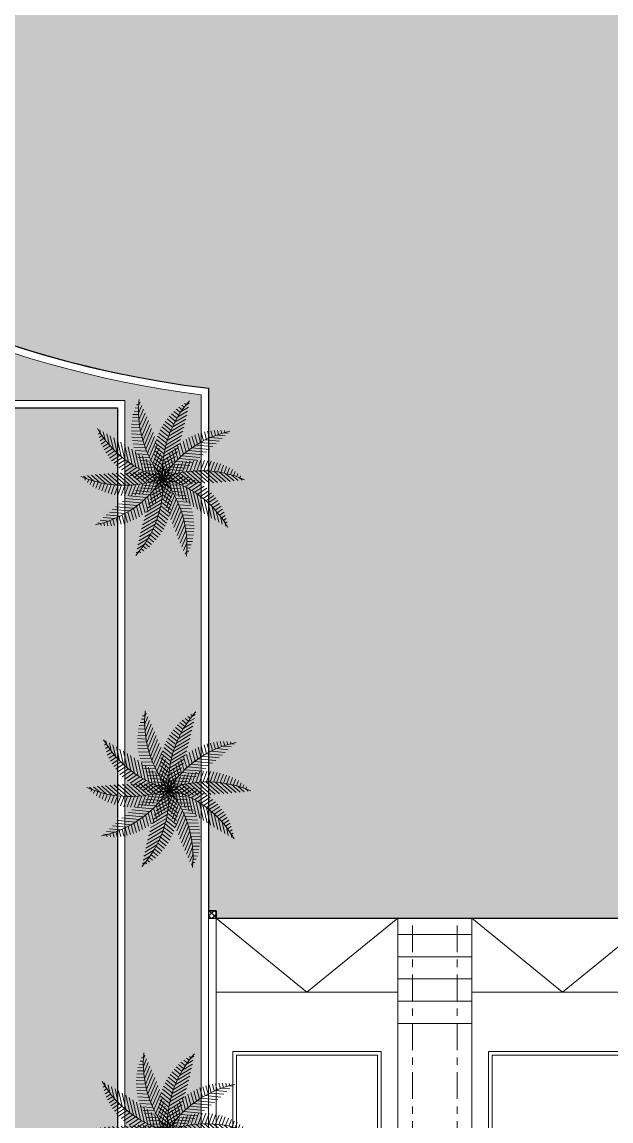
# Model space of a CAD drawing. Header units: inches. Extents: x 139 to 559, y -1 to 295.
# Drawn here: x 187.09 to 195.03, y 109.48 to 124.32 of the extents above; entities that cross this region are included whole.
import ezdxf

# ---------------------------------------------------------------- set-up
doc = ezdxf.new("R2010")
doc.units = ezdxf.units.IN
doc.header["$MEASUREMENT"] = 0
doc.linetypes.add('ACAD_ISO10W100', pattern=[18, 12, -3, 0, -3])
for name, color, linetype, lineweight in [('ars', 11, 'Continuous', 0), ('ARSIR', 31, 'Continuous', 5), ('ARSIR BETON', 8, 'Continuous', 5), ('DINDING2', 146, 'Continuous', 5), ('KOL', 1, 'Continuous', 30), ('lan', 7, 'Continuous', 15), ('POHON', 98, 'Continuous', 5), ('RUMPUT', 93, 'Continuous', 0)]:
    doc.layers.add(name, color=color, linetype=linetype, lineweight=lineweight)
doc.layers.add('LANTAI', color=57, linetype='Continuous')
doc.layers.add('POLYLINE TPAK', color=4, linetype='Continuous', lineweight=20, plot=False)

# ---------------------------------------------------------------- blocks, each defined once
blk = doc.blocks.new('K 10.10')
at = {"layer": 'ars'}
h = blk.add_hatch(dxfattribs=at)
h.set_pattern_fill('_USER', color=256, scale=0.05, angle=45, double=1, pattern_type=0)
h.set_pattern_definition([(45, (0, 0), (-0.03535533905932738, 0.03535533905932738), []), (135, (0, 0), (-0.03535533905932738, -0.03535533905932738), [])])
h.paths.add_polyline_path([(1560.538338707098, 1380.406891196838), (1560.638338707098, 1380.406891196838), (1560.638338707098, 1380.506891196838), (1560.538338707098, 1380.506891196838)])
at = {"layer": 'KOL'}
blk.add_lwpolyline([(1560.538338707098, 1380.406891196838), (1560.638338707098, 1380.406891196838), (1560.638338707098, 1380.506891196838), (1560.538338707098, 1380.506891196838)], close=True, dxfattribs=at)
blk = doc.blocks.new('BAK SAMPAH')
at = {"layer": 'lan'}
for p, q in [((1601.27907346562, 1476.454098716233), (1601.27907346562, 1470.054098716233)), ((1602.27907346562, 1476.454098716233), (1602.27907346562, 1470.054098716233)), ((1601.27907346562, 1471.475265768473), (1602.27907346562, 1471.475265768473)), ((1601.27907346562, 1471.175265768473), (1602.27907346562, 1471.175265768473)), ((1598.830223749296, 1471.054098716233), (1601.27907346562, 1471.054098716233)), ((1602.27907346562, 1471.054098716233), (1604.730223749296, 1471.054098716233)), ((1601.27907346562, 1470.875265768473), (1602.27907346562, 1470.875265768473)), ((1601.27907346562, 1470.575265768473), (1602.27907346562, 1470.575265768473)), ((1601.27907346562, 1470.275265768473), (1602.27907346562, 1470.275265768473)), ((1598.830223749296, 1470.054098716233), (1604.730223749296, 1470.054098716233))]:
    blk.add_line(p, q, dxfattribs=at)
at = {"layer": 'lan', "linetype": 'ACAD_ISO10W100', "ltscale": 0.03}
for p, q in [((1601.47907346562, 1470.154098716233), (1601.47907346562, 1476.454098716233)), ((1602.07907346562, 1476.454098716233), (1602.07907346562, 1470.154098716233))]:
    blk.add_line(p, q, dxfattribs=at)
at = {"layer": 'lan'}
for points in [[(1598.730223749296, 1469.954098716233), (1598.730223749296, 1476.554098716233), (1604.830223749296, 1476.554098716233), (1604.830223749296, 1469.954098716233)], [(1598.830223749296, 1469.954098716233), (1598.830223749296, 1476.454098716233), (1604.730223749296, 1476.454098716233), (1604.730223749296, 1469.954098716233)], [(1598.830223749296, 1470.054098716233), (1600.054648607458, 1471.054098716233), (1601.27907346562, 1470.054098716233)], [(1602.27907346562, 1470.054098716233), (1603.504648607458, 1471.054098716233), (1604.730223749296, 1470.054098716233)]]:
    blk.add_lwpolyline(points, dxfattribs=at)
for p in [(38.19188504219801, 96.04720751939522), (41.19188504219801, 96.04720751939522), (44.19188504219801, 96.04720751939522), (38.19188504219801, 92.74720751939526), (44.19188504219801, 92.74720751939526), (38.19188504219801, 89.54720751939522), (44.19188504219801, 89.54720751939522)]:
    blk.add_blockref('K 10.10', p, dxfattribs=at)
blk = doc.blocks.new('SAMPAH')
at = {"layer": 'ars'}
for points in [[(-1.899999999962205, 5.72327457478525), (-1.899999999966298, 3.723274574788093), (-5.900000000015638, 3.723274574099491), (-5.89999999999722, 5.723274574095797), (-1.899999999962205, 5.72327457478525)], [(-1.900000000022686, 0.2744248579386408), (-1.900000000004269, 2.274424857935003), (-5.900000000053609, 2.274424857246402), (-5.900000000057702, 0.274424857249187), (-1.900000000022686, 0.2744248579386408)], [(-1.899999999959476, -0.2767254252071893), (-1.899999999963569, -2.276725425204404), (-5.900000000012909, -2.276725425892948), (-5.899999999994492, -0.2767254258966432), (-1.899999999959476, -0.2767254252071893)], [(-1.900000000019958, -5.725575142053799), (-1.90000000000154, -3.725575142057437), (-5.900000000050881, -3.725575142746038), (-5.900000000054973, -5.725575142743196), (-1.900000000019958, -5.725575142053799)]]:
    blk.add_lwpolyline(points, dxfattribs=at)
for points in [[(-1.949999999973528, 5.673274574544109), (-1.949999999956248, 3.77327457510529), (-5.850000000004542, 3.773274574340633), (-5.850000000021595, 5.673274573779395)], [(-1.949999999998312, 0.3244248582550426), (-1.950000000029917, 2.224424857694657), (-5.849999999955429, 2.224424858788666), (-5.850000000046379, 0.324424857490385)], [(-1.9499999999708, -0.3267254254483305), (-1.949999999953519, -2.22672542488715), (-5.850000000001813, -2.226725425651807), (-5.850000000018866, -0.3267254262129882)], [(-1.949999999995583, -5.675575141737397), (-1.950000000027188, -3.775575142297726), (-5.849999999952701, -3.775575141203717), (-5.85000000004365, -5.675575142502055)]]:
    blk.add_lwpolyline(points, close=True, dxfattribs=at)
at = {"layer": 'lan', "rotation": 89.9999999999973}
for p in [(1469.954098716155, -1598.780223749373), (1469.954098716158, -1604.780223749365)]:
    blk.add_blockref('BAK SAMPAH', p, dxfattribs=at)
blk = doc.blocks.new('A$C08441736')
at = {"color": 82}
for p, q in [((0.00566543442131916, 0.7472691270879961), (-0.01974977966399287, 0.7762908332818126)), ((0.002807607753356147, 0.754835075970675), (0.02185684412925323, 0.7619937811421488)), ((0.05716982247656041, 0.5554434409701418), (-0.03322720528564879, 0.6586680674360558)), ((0.0458468585029489, 0.6127107251555899), (-0.02907458873705928, 0.6982637416328613)), ((0.02946861037508409, 0.6757506528826956), (-0.02457915258065034, 0.7374679491316772)), ((0.01379679417151334, 0.7247020872500829), (0.04359233046906254, 0.735899253140165)), ((0.02386531215934951, 0.694223111229878), (0.0635082221866233, 0.7091209212745626)), ((0.03300972796386568, 0.663396857505286), (0.08471192071885575, 0.6828265473546931)), ((0.04122395243398194, 0.6322210377726624), (0.09819646773402912, 0.6536313154269715)), ((-0.2666918404893454, 0.4694586146897332), (-0.2208832146974167, 0.538921085503855)), ((0.06932718250917508, 0.4528857985220568), (-0.04046589991924911, 0.578258835697877)), ((0.06473037586848869, 0.5024724642686946), (-0.03702761772409349, 0.6186702103510975)), ((0.04849915342044239, 0.6006923329093283), (0.1130781847703284, 0.624961140150246)), ((0.05482362643432789, 0.5688063443670286), (0.1263643101218606, 0.5956913413390156)), ((0.06018261905938743, 0.5365575281860621), (0.1380715917463536, 0.565828212877685)), ((-0.2101127245220167, 0.4071418029772511), (-0.372629616358495, 0.4440359660337253)), ((-0.2439793741864275, 0.4456416042565444), (-0.1947852091228128, 0.5202377790136552)), ((-0.2218580361830151, 0.4209282291858905), (-0.1696193169514689, 0.5001410509472464)), ((-0.200342836100985, 0.395295729453753), (-0.1453990903044861, 0.4786103513798315)), ((-0.1794513575636968, 0.3687174419174998), (-0.1221465939953446, 0.4556122220612632)), ((-0.1592040857932985, 0.3411623035595841), (-0.09989339580207994, 0.4310987948045896)), ((0.06996276013348961, 0.3191473536054466), (-0.04849961653441926, 0.4544198828524945)), ((0.07161347919416881, 0.3615999517524948), (-0.04621339081740766, 0.4961467941175514)), ((0.07149513377830788, 0.4060726497225474), (-0.0435315398944694, 0.5374219398200448)), ((0.06455810279627648, 0.5039391092543698), (0.1482035497565011, 0.5353730776249903)), ((0.0679284837784611, 0.4709429725944596), (0.1567506238249644, 0.5043223428088395)), ((0.07026824096025602, 0.4375595273945145), (0.163689771112706, 0.4726673489277514)), ((0.07154747668954241, 0.4037775381134943), (0.1689834745446868, 0.4403939970606863)), ((-0.1808427366245919, 0.3705434598219259), (-0.3511064460506782, 0.4091962853047686)), ((-0.1546065971754947, 0.3346338530685725), (-0.3290151870935644, 0.3742276385647984)), ((-0.1309890458361884, 0.2993187113926867), (-0.3063383194862928, 0.3391260484687246)), ((-0.1396248141135347, 0.3125942350821512), (-0.07868207214907451, 0.4050055083272164)), ((-0.1207411503147712, 0.2829713730740712), (-0.05856840823259885, 0.3772477720635225)), ((-0.1025851512842938, 0.2522451076816979), (-0.03962458334714516, 0.3477161360561434)), ((0.05632212910661626, 0.201710952482209), (-0.05285451600304211, 0.3263800781075639)), ((0.06216561230936855, 0.239375821174622), (-0.05183402993761547, 0.3695523411277806)), ((0.06675740367071836, 0.2784700003873045), (-0.05037763088962442, 0.4122268338572002)), ((0.06864475738896336, 0.2998985172383688), (0.174357839285591, 0.3396255052988132)), ((0.07077943387875986, 0.3349634551150816), (0.1744011313708283, 0.3739045006811985)), ((0.07173135968986184, 0.3695839151537894), (0.1725780590376136, 0.4074821161053161)), ((0.1909946142659727, 0.1571190772575214), (0.1752828049587184, 0.329441402647613)), ((0.2176884335036204, 0.1860479453779104), (0.2015444940145606, 0.363109742610178)), ((-0.109672685363675, 0.2645259800958651), (-0.2830572130666493, 0.3038872856454526)), ((-0.09040854061795085, 0.2301991374878546), (-0.2591520271716353, 0.2685068459191602)), ((-0.07299716348839803, 0.1962929053761992), (-0.2346015982297304, 0.2329799247907538)), ((-0.1984471868928999, 0.1281982177935803), (-0.2036513190779949, 0.2429689379783546)), ((-0.1655687621803764, 0.1111567338722715), (-0.1707493664402972, 0.2254085746709831)), ((-0.0851941248928895, 0.2203588666581467), (-0.02194381955201449, 0.3162692418936382)), ((-0.06861165347830298, 0.1872465633918048), (-0.005647303296973114, 0.2827233270185147)), ((0.04933677223766404, 0.1653499926192856), (-0.05773778463544272, 0.2876187376305334)), ((0.04130033747129276, 0.1301892616360024), (-0.05352556702227704, 0.2384712352025399)), ((-0.05288891597233891, 0.1528305920825241), (0.009105190539571244, 0.2468361148369374)), ((0.05455277482815408, 0.1918145699722003), (0.1616118377610208, 0.2320473778573693)), ((0.06060019717440474, 0.228349918181625), (0.1681454731998504, 0.2687654450016511)), ((0.0652728234988227, 0.2643686178915085), (0.1723254554351827, 0.3045990090074687)), ((0.1099360028843096, 0.08104959586829173), (0.09686678179357529, 0.2243888208647011)), ((0.1371045743162791, 0.1047715269317349), (0.1223472032746941, 0.2666258649524905)), ((0.1641282827016711, 0.1300822716430443), (0.1490811948779044, 0.2951141348380558)), ((-0.2084497039024756, 0.1330942074615751), (-0.3674827582795341, 0.0649008617813762)), ((-0.1744340207131542, 0.1158976401668802), (-0.3267388437476984, 0.05058935890019332)), ((-0.05727599994051528, 0.1627703811657349), (-0.2157689012499605, 0.1987510283349651)), ((-0.04311065310889493, 0.1296010544289344), (-0.1834729685027166, 0.1614657430321106)), ((-0.03038866646942191, 0.09675939557742495), (-0.1568446064467251, 0.1254670949203301)), ((-0.1326195999610296, 0.09255522143683195), (-0.137720374150896, 0.2050465084469934)), ((-0.09959472175923947, 0.07228388634386779), (-0.1045466232503537, 0.1814919694988762)), ((-0.0664881917291849, 0.05021182083096416), (-0.07120346261518751, 0.1542013076864842)), ((0.03228879813110013, 0.09614200537512763), (-0.05314224404918914, 0.1936959585963825)), ((0.02236636693141241, 0.0631348991532067), (-0.05225500005033263, 0.1483452531189371)), ((-0.03808642008185608, 0.1170192011278894), (0.02209830816702548, 0.2082810509906796)), ((-0.03329285898968129, 0.02618132102906184), (-0.03765503533060026, 0.1223837429535486)), ((-0.02427630925884795, 0.07970299492074169), (0.03303244322840831, 0.1666038237105476)), ((-0.01154549432744162, 0.04075018516845842), (0.04147179572232251, 0.1211436023264926)), ((0.02765802895538512, 0.01835371044935618), (0.01905353725850189, 0.1127251471825726)), ((0.0272082982269601, 0.07875033395588431), (0.1246510784902195, 0.1153693417328074)), ((0.03796959955702172, 0.1170571584173397), (0.1403024369584731, 0.1555138502165159)), ((0.05520453357728686, 0.03793058572341489), (0.04491996894924247, 0.1507285491961639)), ((0.04704353628967006, 0.1547298710734003), (0.152452881917973, 0.1943427150100676)), ((0.08263303930145408, 0.05880163686603056), (0.07085864933672183, 0.1879395495720353)), ((0.1014142680523294, -0.0009989583318413511), (0.1677939470728966, 0.1103966204414351)), ((0.1365798517828074, 0.0009517392532594475), (0.2102593123450726, 0.1245975036519857)), ((-0.1420112868810523, 0.09801801646857615), (-0.2913836313021894, 0.03396718151438043)), ((-0.1992842312047717, -0.007391189908092856), (-0.2706309751609296, 0.08199540815473581)), ((-0.1110548394786971, 0.07950964940775544), (-0.2433399320319482, 0.02278582504208476)), ((-0.161694104339016, -0.003073097961526829), (-0.2319414368590564, 0.08493610510473634)), ((-0.08145869335140878, 0.06041798539996412), (-0.2006376601337222, 0.009314065454344638)), ((-0.1230612248246859, -6.141618461915309e-05), (-0.1912582979951011, 0.08537912434360319)), ((-0.1014142680522915, 0.0009989583314653347), (-0.1677939470728587, -0.1103966204418111)), ((-0.05313326976122303, 0.04078143579230484), (-0.1572324026970039, -0.003856254058410107)), ((-0.08330384480947411, 0.001541437820726751), (-0.148242065856462, 0.08289913323579677)), ((-0.01901499167739419, 0.06422382698269011), (-0.1294703351128017, 0.08929911241990252)), ((-0.03518797518921551, -0.0235729173552091), (-0.1280299020656827, 0.002006589685229696)), ((-0.06695644472968436, 0.001761922239216664), (-0.1249370365837583, -0.09553866255572348)), ((-0.02600221689933929, 0.02063274022693533), (-0.1130958525943055, -0.01671299540492519)), ((-0.04232348310050116, 0.001612082126875986), (-0.1023989227347981, 0.07687745344270765)), ((-0.008908614943104763, 0.03197595710442906), (-0.1013201189626472, 0.05295497694084384)), ((1.894704264335178e-14, -1.880081052944987e-13), (-0.0818507959562948, 0.02255126624202327)), ((-0.03316385578287466, 0.001408517863723459), (-0.0816728145215647, -0.07999717155991322)), ((1.894704264335178e-14, -1.880081052944987e-13), (-0.07236154113076028, 0.01642732929051107)), ((1.894704264335178e-14, -1.880081052944987e-13), (-0.0529633832140553, 0.06635504838595584)), ((0.01158777512872604, 0.03110544519077084), (-0.05084354363143864, 0.1023959479686183)), ((1.894789002596298e-14, -1.860837407444866e-13), (-0.04888597462231965, 0.05582303527801274)), ((1.894704264335178e-14, -1.880081052944987e-13), (-0.006737627381290692, 0.0738962391444137)), ((1.894704264335178e-14, -1.880081052944987e-13), (-0.003845758243248748, 0.08481345737150472)), ((1.894704264335178e-14, -1.880081052944987e-13), (0.04674081566398187, 0.07087600834448317)), ((1.894704264335178e-14, -1.880081052944987e-13), (0.03798426451583729, 0.06374359129837201)), ((1.894789002596298e-14, -1.860837407444866e-13), (0.0794739866494738, 0.02986633311671155)), ((1.894704264335178e-14, -1.880081052944987e-13), (0.06819745840560268, 0.02924305814128713)), ((0.01461185675095773, 0.03975386362128421), (0.1047578103838111, 0.07363072313024543)), ((0.02600221689937713, -0.02063274022731134), (0.1130958525943282, 0.01671299540454924)), ((0.03316385578291256, -0.001408517864099476), (0.08167281452160252, 0.07999717155953721)), ((0.03518797518925335, 0.02357291735483309), (0.1280299020657205, -0.00200658968560566)), ((0.05313326976126087, -0.04078143579268079), (0.1572324026970265, 0.003856254058034097)), ((0.06695644472972218, -0.001761922239592681), (0.1249370365837962, 0.09553866255534753)), ((0.06830026056613134, 0.04771772204520906), (0.1686572385031047, 0.02006769247275918)), ((0.0995225227043431, 0.07238325981776446), (0.2049158035362443, 0.04334564438093465)), ((0.1230612248247237, 6.141618424319036e-05), (0.1912582979951389, -0.08537912434397919)), ((0.1616941043390538, 0.003073097961150812), (0.2319414368590942, -0.08493610510511235)), ((-0.2092430108197768, -0.0087665843703575), (-0.2940729563988652, -0.1511246226212385)), ((-0.1568798973308638, -0.1231159303609666), (-0.2671407497786227, -0.09273721735528798)), ((-0.1725030890191331, -0.004173899009777032), (-0.2556997179623468, -0.143790974142743)), ((-0.1290069566399915, -0.0975275983894172), (-0.2375687540865585, -0.06761700351559412)), ((-0.1365798517827696, -0.0009517392536354101), (-0.2102593123450347, -0.1245975036523617)), ((-0.09952252270430527, -0.07238325981814046), (-0.2049158035362065, -0.04334564438131067)), ((-0.06830026056609352, -0.04771772204558507), (-0.1686572385030668, -0.0200676924731352)), ((-0.1371045743162412, -0.1047715269321109), (-0.1223472032746563, -0.2666258649528666)), ((-0.0272082982269222, -0.07875033395626028), (-0.1246510784901816, -0.1153693417331834)), ((-0.1099360028842717, -0.08104959586866774), (-0.09686678179353746, -0.2243888208650771)), ((-0.01461185675091989, -0.03975386362166015), (-0.1047578103837733, -0.07363072313062144)), ((-0.08263303930141624, -0.05880163686640657), (-0.07085864933668401, -0.1879395495724113)), ((1.894621879914643e-14, -1.898790152736771e-13), (-0.07947398664943592, -0.02986633311708757)), ((1.894704264335178e-14, -1.880081052944987e-13), (-0.06819745840558004, -0.02924305814166313)), ((-0.05520453357724902, -0.03793058572379085), (-0.04491996894920457, -0.1507285491965398)), ((1.894704264335178e-14, -1.880081052944987e-13), (-0.04674081566394403, -0.07087600834485912)), ((0.01154549432747946, -0.04075018516883443), (-0.04147179572228465, -0.1211436023268686)), ((1.894704264335178e-14, -1.880081052944987e-13), (-0.03798426451579944, -0.06374359129874796)), ((0.02427630925888579, -0.07970299492111771), (-0.03303244322837047, -0.1666038237109236)), ((-0.03228879813106229, -0.09614200537550363), (0.05314224404922698, -0.1936959585967586)), ((-0.02765802895534727, -0.01835371044973219), (-0.01905353725846404, -0.1127251471829486)), ((-0.02236636693137457, -0.06313489915358272), (0.05225500005037047, -0.1483452531193132)), ((-0.01158777512868821, -0.03110544519114685), (0.05084354363147653, -0.1023959479689942)), ((1.894704264335178e-14, -1.880081052944987e-13), (0.07236154113079812, -0.01642732929088709)), ((1.894704264335178e-14, -1.880081052944987e-13), (0.003845758243286589, -0.08481345737188073)), ((1.894704264335178e-14, -1.880081052944987e-13), (0.05296338321409319, -0.06635504838633179)), ((1.894704264335178e-14, -1.880081052944987e-13), (0.08185079595633261, -0.02255126624239929)), ((1.894704264335178e-14, -1.880081052944987e-13), (0.006737627381328533, -0.07389623914478972)), ((1.894621879914643e-14, -1.898790152736771e-13), (0.04888597462235755, -0.05582303527838876)), ((0.008908614943142603, -0.03197595710480507), (0.101320118962685, -0.05295497694121985)), ((0.01901499167743204, -0.06422382698306607), (0.1294703351128396, -0.08929911242027852)), ((0.03038866646945975, -0.09675939557780096), (0.156844606446763, -0.1254670949207062)), ((0.03329285898971913, -0.02618132102943786), (0.0376550353306381, -0.1223837429539246)), ((0.042323483100539, -0.001612082127252002), (0.102398922734836, -0.07687745344308365)), ((0.06648819172920754, -0.05021182083134016), (0.07120346261522535, -0.1542013076868602)), ((0.08145869335144662, -0.06041798540034014), (0.2006376601337449, -0.009314065454720648)), ((0.08330384480951193, -0.001541437821102714), (0.1482420658564999, -0.08289913323617279)), ((0.0995947217592773, -0.07228388634424375), (0.1045466232503763, -0.1814919694992523)), ((0.1326195999610523, -0.0925552214372079), (0.1377203741509186, -0.2050465084473693)), ((-0.208198798247044, -0.1755123016258908), (-0.3184530273680514, -0.1451354134577721)), ((-0.1832473036460108, -0.1491190622882713), (-0.2940089102437767, -0.1186023831208163)), ((-0.2176884335035826, -0.1860479453782864), (-0.2015444940145227, -0.363109742610554)), ((-0.1909946142659348, -0.1571190772578974), (-0.1752828049586806, -0.3294414026479889)), ((-0.1641282827016333, -0.1300822716434203), (-0.1490811948778664, -0.2951141348384319)), ((-0.05455277482811623, -0.1918145699725763), (-0.161611837760983, -0.2320473778577454)), ((-0.04704353628963222, -0.1547298710737763), (-0.1524528819179351, -0.1943427150104436)), ((-0.03796959955698388, -0.1170571584177157), (-0.1403024369584352, -0.1555138502168919)), ((-0.05632212910657841, -0.201710952482585), (0.05285451600308001, -0.32638007810794)), ((-0.0493367722376262, -0.1653499926196616), (0.05773778463548056, -0.2876187376309095)), ((-0.04130033747125492, -0.1301892616363784), (0.05352556702231488, -0.2384712352029159)), ((0.03808642008189392, -0.1170192011282654), (-0.02209830816698764, -0.2082810509910556)), ((0.05288891597237674, -0.1528305920829001), (-0.009105190539533351, -0.2468361148373134)), ((0.06861165347834079, -0.1872465633921809), (0.005647303297010955, -0.2827233270188906)), ((0.04311065310893277, -0.1296010544293104), (0.1834729685027544, -0.1614657430324866)), ((0.05727599994055312, -0.1627703811661109), (0.2157689012499985, -0.1987510283353411)), ((0.1655687621804142, -0.1111567338726474), (0.170749366440335, -0.2254085746713592)), ((0.1984471868929226, -0.1281982177939563), (0.2036513190780176, -0.2429689379787305)), ((-0.2441911696789043, -0.2170725541608021), (-0.2278642914922323, -0.396140767150665)), ((-0.06864475738892553, -0.2998985172387449), (-0.1743578392855532, -0.3396255052991892)), ((-0.06527282349878487, -0.2643686178918845), (-0.1723254554351449, -0.3045990090078449)), ((-0.0606001971743669, -0.228349918182001), (-0.1681454731998125, -0.2687654450020271)), ((-0.06996276013345179, -0.3191473536058225), (0.04849961653445711, -0.4544198828528705)), ((-0.06675740367068055, -0.2784700003876805), (0.05037763088966226, -0.4122268338575761)), ((-0.06216561230933071, -0.2393758211749979), (0.05183402993765331, -0.3695523411281566)), ((0.08519412489292738, -0.2203588666585228), (0.02194381955205233, -0.3162692418940143)), ((0.1025851512843316, -0.252245107682074), (0.03962458334718306, -0.3477161360565194)), ((0.1207411503148091, -0.2829713730744472), (0.05856840823263669, -0.3772477720638985)), ((0.1396248141135725, -0.3125942350825272), (0.0786820721491124, -0.4050055083275924)), ((-0.07077943387872196, -0.3349634551154577), (-0.1744011313707905, -0.3739045006815744)), ((-0.07173135968982401, -0.3695839151541656), (-0.1725780590375757, -0.4074821161056921)), ((-0.0715474766895046, -0.4037775381138702), (-0.168983474544649, -0.4403939970610622)), ((-0.071613479194131, -0.361599951752871), (0.0462133908174455, -0.4961467941179275)), ((-0.07149513377826998, -0.4060726497229234), (0.0435315398945073, -0.5374219398204205)), ((-0.07026824096021819, -0.4375595273948904), (-0.1636897711126681, -0.4726673489281273)), ((-0.06792848377842325, -0.4709429725948356), (-0.1567506238249265, -0.5043223428092157)), ((-0.06455810279623866, -0.5039391092547456), (-0.1482035497564632, -0.5353730776253665)), ((-0.06018261905934958, -0.5365575281864384), (-0.1380715917463158, -0.5658282128780614)), ((-0.06932718250913726, -0.4528857985224329), (0.04046589991928696, -0.5782588356982526)), ((-0.06473037586845086, -0.5024724642690706), (0.03702761772413133, -0.6186702103514737)), ((-0.05482362643429005, -0.568806344367405), (-0.1263643101218227, -0.5956913413393919)), ((-0.04849915342040454, -0.600692332909704), (-0.1130781847702906, -0.6249611401506217)), ((-0.0412239524339441, -0.6322210377730381), (-0.0981964677339913, -0.6536313154273468)), ((-0.05716982247652257, -0.555443440970518), (0.03322720528568663, -0.6586680674364314)), ((-0.04584685850291106, -0.6127107251559655), (0.02907458873709712, -0.698263741633237)), ((-0.03300972796382784, -0.6633968575056617), (-0.08471192071881792, -0.6828265473550683)), ((-0.02386531215931166, -0.6942231112302543), (-0.06350822218658542, -0.7091209212749394)), ((-0.01379679417147544, -0.7247020872504593), (-0.0435923304690247, -0.7358992531405402)), ((-0.02946861037504625, -0.6757506528830713), (0.02457915258068824, -0.737467949132053)), ((-0.005665434421281318, -0.7472691270883718), (0.01974977966403072, -0.7762908332821878)), ((-0.002807607753318306, -0.7548350759710502), (-0.02185684412921539, -0.7619937811425244))]:
    blk.add_line(p, q, dxfattribs=at)
at = {"color": 60}
for p, q in [((-0.4346503396685519, 0.6078834819865543), (-0.4722702106763222, 0.6164238474799085)), ((-0.3733556613975053, 0.5640149767260447), (-0.4533577366831734, 0.5821768402535614)), ((-0.4414095231827273, 0.6123246748421789), (-0.430206148550073, 0.6293130491928041)), ((-0.3230514405004126, 0.5226414965785995), (-0.4339509659352039, 0.5478176190606636)), ((-0.4148073582386272, 0.5944058565871884), (-0.3972837919950631, 0.6209779309009567)), ((-0.3887466634686426, 0.5756659734013995), (-0.3654315885858285, 0.6110200727785069)), ((-0.363229458356432, 0.5561019630160045), (-0.3328219909212946, 0.6022106987121744)), ((-0.3382593240975297, 0.5357083950413065), (-0.3047522364602044, 0.5865172777972973)), ((-0.3138414551194256, 0.5144773928435397), (-0.2758607682640374, 0.5720698725694441)), ((-0.2899827351508087, 0.4923985181964611), (-0.2479077109864554, 0.5561994964509658)), ((-0.2802301051360021, 0.4829667616867919), (-0.4140367499466888, 0.5133431989660305)), ((-0.2429779300504193, 0.4445563231096279), (-0.3936011976771809, 0.478750426461771)), ((-0.7089444572266999, 0.2363070079658156), (-0.7443994730843609, 0.2211039034165961)), ((-0.7170232192209041, 0.2359270600741236), (-0.717945014652461, 0.2562561220155823)), ((-0.6335707604084437, 0.2368447496239568), (-0.7089690744354248, 0.2045139658615422)), ((-0.6849691985851705, 0.2370667918199288), (-0.6864110090965113, 0.2688641453210852)), ((-0.5685550693472079, 0.2329409802396235), (-0.6730728235969493, 0.1881237856432602)), ((-0.6528706266647502, 0.2372239999003084), (-0.6547889530813504, 0.2795303242894115)), ((-0.5105916572575674, 0.2260131948754874), (-0.636698328719612, 0.1719386763844936)), ((-0.620727337299771, 0.2363950198650831), (-0.6232292142329074, 0.2915708315503603)), ((-0.457876925206159, 0.2168347764362963), (-0.5998324981302456, 0.1559642517924772)), ((-0.588539035835346, 0.2345733534627402), (-0.5912959444741592, 0.2953735750380471)), ((-0.5563052948824146, 0.2317495751548699), (-0.5594302839842005, 0.3006673576068714)), ((-0.5240255480589879, 0.2279111940848522), (-0.5274874125711245, 0.3042583484441464)), ((-0.491699081493399, 0.2230424666932987), (-0.49546814067111, 0.3061644207214747)), ((-0.4593250227838573, 0.2171241532336738), (-0.4633726386229604, 0.3063893310507857)), ((-0.4269023269998735, 0.2101332090525522), (-0.4312004438009683, 0.3049228767928281)), ((-0.3944297591742044, 0.202042398469275), (-0.3989504411586888, 0.3017404669722721)), ((-0.3619058725549101, 0.1928198151538613), (-0.3666208152391661, 0.2968020639242324)), ((-0.329328981651264, 0.1824282876857593), (-0.3342089686970002, 0.2900503863975439)), ((-0.2966971287873315, 0.1708246419350327), (-0.3017113984133021, 0.2814081774230847)), ((-0.2640080424390449, 0.157958782238638), (-0.2691235144728948, 0.2707742120800619)), ((-0.4092967122546379, 0.2058834769359668), (-0.5624614845636171, 0.1402064495720067)), ((-0.3641048282554302, 0.1934792625782319), (-0.5245706234847167, 0.124671557873195)), ((-0.3217722083090735, 0.1798489962987059), (-0.4861443647148828, 0.1093662446098275)), ((-0.2819074884503658, 0.1651604948966784), (-0.4471661964509221, 0.09429759004026869)), ((-0.2442115362266202, 0.1495420263151125), (-0.4076185606130202, 0.07947312306601757)), ((-0.4378579204172777, -0.06838426156197583), (-0.5001162833170136, 0.009615979962525544)), ((-0.406124644958314, -0.05672842729414657), (-0.4710583460448183, 0.02462360529919397)), ((-0.373661399998832, -0.04598713357464386), (-0.4408680748947155, 0.03821258883663761)), ((-0.3404412246288664, -0.03619415831529195), (-0.4094972252768989, 0.05032248745545059)), ((-0.3064328356548943, -0.02738869459048499), (-0.3768825853563751, 0.0608741063589372)), ((-0.2715999084817916, -0.01961625158259373), (-0.342942366666614, 0.06976497706184238)), ((-0.2359001684716202, -0.01292979297101145), (-0.3075709365699105, 0.07686275796575437)), ((-0.5862794201218243, -0.1394987033646671), (-0.629316445558383, -0.08557986865397967)), ((-0.5579084125819138, -0.1236304597506659), (-0.6055848511913504, -0.0638991473074784)), ((-0.5288939856040719, -0.1085683226454243), (-0.5808010772511347, -0.04353664663064008)), ((-0.4978824975974162, -0.09371028489277178), (-0.5769481718542878, -0.2263949660316391)), ((-0.4992241245611433, -0.09432734454596081), (-0.5549674696258389, -0.02448942758320402)), ((-0.4521432673895602, -0.0740153395728999), (-0.5374521830281342, -0.2171771651843196)), ((-0.4688844387791969, -0.0809255547738465), (-0.5280776570825246, -0.006765472349100759)), ((-0.4082912509606168, -0.05748743685212229), (-0.4976666522472903, -0.2074734672355831)), ((-0.3660317725036853, -0.04363206421474832), (-0.4575829184543325, -0.1972693375642124)), ((-0.3251468521595958, -0.03208341705117194), (-0.4171917849912998, -0.1865493427264099)), ((-0.2854698806958132, -0.02256189877154273), (-0.3764834724505218, -0.1752970713326047)), ((-0.2468701652410948, -0.01484818610936702), (-0.3354475660041987, -0.1634950456578043)), ((-0.7187584162395336, -0.2305866727764757), (-0.7314532872111205, -0.2146819339464287)), ((-0.69349608631894, -0.210823729818719), (-0.713352550975188, -0.1859466054152893)), ((-0.6676202007313253, -0.1918294786155644), (-0.6940391929577484, -0.1587305071919969)), ((-0.6517833632214599, -0.1807921217775889), (-0.6937783227259042, -0.251266292315614)), ((-0.6411284711408209, -0.1736067861031608), (-0.6755840604894219, -0.1304391831356838)), ((-0.5968899861794228, -0.1457350731782327), (-0.6551037395485063, -0.2434269397976124)), ((-0.6140168395901312, -0.1561607362835934), (-0.6519846991089558, -0.1085927940072137)), ((-0.5459245506788617, -0.1172697304723576), (-0.6161627865019045, -0.2351405765952933)), ((-0.2541483438338258, -0.2293880202834584), (-0.3608690303834959, -0.1999846823218154)), ((-0.2318107009195955, -0.202274620993601), (-0.3406853184016512, -0.1722778389566167)), ((-0.7124458882600825, -0.2255307113181309), (-0.7321934379816866, -0.2586702167066561)), ((-0.331768631740796, -0.3410735072351502), (-0.423247154057986, -0.3158696410037347)), ((-0.3140392383043259, -0.312690457972206), (-0.4102547035755286, -0.2861814845578732)), ((-0.2952176066566393, -0.2846083386441922), (-0.3955675993456801, -0.2569602336246496)), ((-0.2752678638307094, -0.2568370328548024), (-0.3791305610373901, -0.2282211188618342)), ((-0.2965242931080978, -0.2864958893311791), (-0.2806709349187787, -0.4603706796242677)), ((-0.2704796405642869, -0.2504471591975931), (-0.2542403500156027, -0.4285547377269868)), ((-0.3786892261080589, -0.4279494800062646), (-0.4523694597285379, -0.4076493406398701)), ((-0.3640693636594019, -0.3987097028352407), (-0.4442877430237913, -0.3766081947261427)), ((-0.3484365787600016, -0.3697490027776745), (-0.4345835898821888, -0.3460140572455189)), ((-0.372732821033868, -0.4157596046313969), (-0.3602740024433135, -0.5524041214500148)), ((-0.3477138783101615, -0.3684612024883379), (-0.333689253677141, -0.5222790017136537)), ((-0.3222864621661106, -0.3256428120538776), (-0.3071544149037746, -0.4916064844206778)), ((-0.4166403201613288, -0.517296700457711), (-0.4698887578966611, -0.5026258633287484)), ((-0.4273615496945791, -0.5476106163445356), (-0.4681900506488457, -0.5363616799776756)), ((-0.4049610802862936, -0.4872467324778954), (-0.4636374588290114, -0.4710804066751427)), ((-0.3923147337792898, -0.4574632185855199), (-0.4588251146085605, -0.439138493841835)), ((-0.4210368745856009, -0.5293725475583927), (-0.4135878323929841, -0.6110713670554606)), ((-0.3972332158355573, -0.46874528199504), (-0.3869072931496984, -0.5819968480132836)), ((-0.4371310401439066, -0.5781867523017277), (-0.467817664342799, -0.5697320729757973)), ((-0.4459523279547244, -0.6090241339792879), (-0.4655712652379818, -0.6036187879115458)), ((-0.4438172051232492, -0.6012233643855909), (-0.4403143959096517, -0.6396411059253447))]:
    blk.add_line(p, q, dxfattribs=at)
for p, q in [((0.3727328210339059, 0.4157596046310209), (0.3602740024433514, 0.5524041214496391)), ((0.3972332158355951, 0.4687452819946641), (0.3869072931497362, 0.5819968480129079)), ((0.4210368745856388, 0.5293725475580164), (0.4135878323930219, 0.6110713670550849)), ((0.4273615496946168, 0.5476106163441588), (0.4681900506488836, 0.5363616799772989)), ((0.4371310401439444, 0.578186752301352), (0.4678176643428367, 0.5697320729754211)), ((0.443817205123287, 0.6012233643852146), (0.4403143959096895, 0.6396411059249685)), ((0.4459523279547622, 0.6090241339789123), (0.4655712652380195, 0.6036187879111705)), ((0.2965242931081357, 0.2864958893308029), (0.2806709349188165, 0.4603706796238918)), ((0.3222864621661484, 0.3256428120535016), (0.3071544149038124, 0.4916064844203019)), ((0.3477138783101993, 0.3684612024879618), (0.3336892536771788, 0.5222790017132776)), ((0.3923147337793276, 0.4574632185851439), (0.4588251146085983, 0.439138493841459)), ((0.4049610802863314, 0.4872467324775193), (0.4636374588290492, 0.4710804066747669)), ((0.4166403201613667, 0.517296700457335), (0.469888757896699, 0.5026258633283724)), ((0.2704796405643247, 0.2504471591972171), (0.2542403500156405, 0.4285547377266107)), ((0.3317686317408338, 0.3410735072347742), (0.4232471540580238, 0.3158696410033587)), ((0.3484365787600394, 0.3697490027772984), (0.4345835898822267, 0.3460140572451428)), ((0.3640693636594397, 0.3987097028348645), (0.4442877430238291, 0.3766081947257667)), ((0.3786892261080968, 0.4279494800058887), (0.4523694597285758, 0.4076493406394942)), ((0.2541483438338636, 0.2293880202830823), (0.3608690303835338, 0.1999846823214394)), ((0.2752678638307473, 0.2568370328544263), (0.3791305610374278, 0.2282211188614582)), ((0.2952176066566772, 0.284608338643816), (0.3955675993457179, 0.2569602336242737)), ((0.3140392383043638, 0.3126904579718301), (0.4102547035755663, 0.2861814845574973)), ((0.4521432673895981, 0.07401533957252389), (0.5374521830281724, 0.2171771651839435)), ((0.4978824975974539, 0.09371028489239577), (0.5769481718543261, 0.226394966031263)), ((0.5459245506788996, 0.1172697304719816), (0.6161627865019422, 0.2351405765949172)), ((0.59688998617946, 0.1457350731778567), (0.6551037395485446, 0.2434269397972364)), ((0.651783363221497, 0.1807921217772128), (0.6937783227259419, 0.251266292315238)), ((0.7124458882601197, 0.2255307113177548), (0.7321934379817249, 0.2586702167062801)), ((0.718758416239572, 0.2305866727760996), (0.7314532872111578, 0.2146819339460527)), ((0.1568798973309017, 0.1231159303605907), (0.2671407497786605, 0.09273721735491203)), ((0.1832473036460486, 0.1491190622878953), (0.2940089102438145, 0.1186023831204403)), ((0.2081987982470818, 0.1755123016255148), (0.3184530273680892, 0.145135413457396)), ((0.2092430108198146, 0.008766584369981484), (0.294072956398903, 0.1511246226208625)), ((0.2318107009196335, 0.2022746209932249), (0.3406853184016891, 0.1722778389562407)), ((0.2468701652411326, 0.014848186108991), (0.3354475660042364, 0.1634950456574283)), ((0.2854698806958511, 0.02256189877116677), (0.3764834724505595, 0.1752970713322287)), ((0.3251468521596336, 0.03208341705079592), (0.4171917849913377, 0.1865493427260339)), ((0.3660317725037233, 0.04363206421437232), (0.4575829184543703, 0.1972693375638365)), ((0.4082912509606546, 0.05748743685174628), (0.497666652247328, 0.2074734672352071)), ((0.5288939856041098, 0.1085683226450482), (0.5808010772511726, 0.04353664663026406)), ((0.5579084125819516, 0.1236304597502899), (0.605584851191388, 0.06389914730710237)), ((0.5862794201218626, 0.1394987033642911), (0.6293164455584208, 0.08557986865360372)), ((0.6140168395901695, 0.1561607362832174), (0.6519846991089936, 0.1085927940068377)), ((0.6411284711408594, 0.1736067861027848), (0.6755840604894607, 0.1304391831353078)), ((0.6676202007313635, 0.1918294786151884), (0.6940391929577862, 0.1587305071916209)), ((0.6934960863189783, 0.2108237298183429), (0.7133525509752264, 0.1859466054149133)), ((0.1992842312048095, 0.00739118990771684), (0.2706309751609675, -0.08199540815511178)), ((0.235900168471658, 0.01292979297063549), (0.3075709365699483, -0.07686275796613037)), ((0.2715999084818294, 0.01961625158221772), (0.3429423666666518, -0.0697649770622184)), ((0.3064328356549322, 0.02738869459010897), (0.3768825853564128, -0.06087410635931321)), ((0.3404412246289042, 0.03619415831491594), (0.4094972252769367, -0.05032248745582661)), ((0.3736613999988698, 0.04598713357426791), (0.4408680748947533, -0.03821258883701362)), ((0.4061246449583518, 0.05672842729377055), (0.4710583460448561, -0.02462360529956994)), ((0.4378579204173155, 0.06838426156159981), (0.5001162833170516, -0.009615979962901559)), ((0.4688844387792347, 0.08092555477347049), (0.5280776570825624, 0.006765472348724742)), ((0.4992241245611811, 0.09432734454558485), (0.5549674696258761, 0.02448942758282805)), ((0.1420112868810749, -0.09801801646895214), (0.2913836313022273, -0.03396718151475638)), ((0.1744340207131768, -0.1158976401672562), (0.3267388437477362, -0.05058935890056934)), ((0.2084497039024983, -0.1330942074619511), (0.3674827582795719, -0.06490086178175221)), ((0.2442115362266581, -0.1495420263154885), (0.4076185606130427, -0.07947312306639358)), ((0.2819074884503884, -0.1651604948970545), (0.4471661964509447, -0.09429759004064463)), ((0.2640080424390825, -0.157958782239014), (0.2691235144729175, -0.2707742120804379)), ((0.2966971287873541, -0.1708246419354087), (0.3017113984133247, -0.2814081774234606)), ((0.3217722083091114, -0.1798489962990819), (0.4861443647149206, -0.1093662446102035)), ((0.3293289816512867, -0.1824282876861354), (0.334208968697038, -0.2900503863979199)), ((0.3619058725549328, -0.1928198151542373), (0.3666208152392038, -0.2968020639246085)), ((0.3641048282554528, -0.193479262578608), (0.5245706234847395, -0.1246715578735709)), ((0.394429759174227, -0.2020423984696511), (0.3989504411587266, -0.3017404669726481)), ((0.4092967122546757, -0.2058834769363428), (0.5624614845636399, -0.1402064495723827)), ((0.4269023269999113, -0.2101332090529282), (0.431200443800991, -0.3049228767932042)), ((0.4578769252061968, -0.2168347764366723), (0.5998324981302683, -0.1559642517928532)), ((0.5105916572575901, -0.2260131948758635), (0.6366983287196347, -0.1719386763848696)), ((0.5685550693472458, -0.2329409802399996), (0.673072823596987, -0.1881237856436362)), ((0.6335707604084667, -0.2368447496243328), (0.708969074435462, -0.2045139658619183)), ((0.09040854061798867, -0.2301991374882306), (0.2591520271716731, -0.2685068459195361)), ((0.1096726853637128, -0.2645259800962412), (0.2830572130666871, -0.3038872856458287)), ((0.1309890458362263, -0.2993187113930626), (0.3063383194863306, -0.3391260484691007)), ((0.4593250227838951, -0.2171241532340497), (0.4633726386229829, -0.3063893310511618)), ((0.4916990814934368, -0.2230424666936746), (0.4954681406711478, -0.3061644207218509)), ((0.5240255480590108, -0.2279111940852281), (0.5274874125711473, -0.3042583484445224)), ((0.5563052948824374, -0.231749575155246), (0.5594302839842377, -0.3006673576072473)), ((0.588539035835368, -0.2345733534631163), (0.5912959444741965, -0.2953735750384232)), ((0.6207273372997945, -0.2363950198654592), (0.6232292142329302, -0.2915708315507362)), ((0.6528706266647729, -0.2372239999006843), (0.6547889530813883, -0.2795303242897875)), ((0.6849691985851933, -0.2370667918203047), (0.6864110090965334, -0.2688641453214613)), ((0.7089444572267227, -0.2363070079661916), (0.7443994730843981, -0.2211039034169722)), ((0.7170232192209269, -0.2359270600744996), (0.7179450146524837, -0.2562561220159583)), ((0.1592040857933363, -0.3411623035599601), (0.09989339580211777, -0.4310987948049655)), ((0.1794513575637346, -0.3687174419178759), (0.1221465939953824, -0.4556122220616392)), ((0.2003428361010228, -0.395295729454129), (0.145399090304524, -0.4786103513802077)), ((0.1546065971755325, -0.3346338530689485), (0.3290151870936022, -0.3742276385651744)), ((0.221858036183053, -0.4209282291862666), (0.1696193169515067, -0.5001410509476226)), ((0.1808427366246298, -0.3705434598223019), (0.3511064460507161, -0.4091962853051446)), ((0.2101127245220545, -0.407141802977627), (0.3726296163585328, -0.4440359660341012)), ((0.2439793741864654, -0.4456416042569203), (0.1947852091228507, -0.5202377790140312)), ((0.2666918404893831, -0.4694586146901093), (0.2208832146974547, -0.5389210855042312)), ((0.2429779300504573, -0.4445563231100041), (0.3936011976772187, -0.4787504264621469)), ((0.2899827351508465, -0.4923985181968373), (0.2479077109864934, -0.5561994964513423)), ((0.3138414551194633, -0.5144773928439155), (0.2758607682640752, -0.5720698725698198)), ((0.2802301051360399, -0.482966761687168), (0.4140367499467266, -0.5133431989664067)), ((0.3382593240975675, -0.5357083950416829), (0.3047522364602423, -0.5865172777976742)), ((0.3230514405004505, -0.5226414965789756), (0.4339509659352417, -0.5478176190610399)), ((0.3632294583564698, -0.5561019630163806), (0.3328219909213325, -0.6022106987125505)), ((0.3887466634686803, -0.5756659734017756), (0.3654315885858663, -0.6110200727788831)), ((0.3733556613975431, -0.5640149767264204), (0.4533577366832112, -0.5821768402539382)), ((0.414807358238665, -0.5944058565875653), (0.397283791995101, -0.6209779309013318)), ((0.4414095231827649, -0.612324674842555), (0.4302061485501108, -0.6293130491931801)), ((0.4346503396685897, -0.6078834819869304), (0.47227021067636, -0.6164238474802852))]:
    blk.add_line(p, q)
at = {"color": 106}
for p, q in [((0.2441911696789422, 0.2170725541604261), (0.2278642914922701, 0.3961407671502891)), ((0.172503089019171, 0.004173899009401015), (0.2556997179623846, 0.143790974142367)), ((0.1290069566400294, 0.09752759838904125), (0.2375687540865964, 0.0676170035152181)), ((0.1110548394787197, -0.07950964940813138), (0.2433399320319709, -0.02278582504246077)), ((0.07299716348843588, -0.1962929053765752), (0.2346015982297682, -0.2329799247911298)), ((0.2312590850178831, -0.1437725398336555), (0.2364393780809248, -0.2580175175684619))]:
    blk.add_line(p, q, dxfattribs=at)
at = {"color": 85}
blk.add_line((-0.2312590850178605, 0.1437725398332795), (-0.2364393780809022, 0.2580175175680859), dxfattribs=at)
at = {"color": 82}
for centre, start, end in [((-0.9753237262941856, 0.3810504743363788), 338.6598460027291, 23.6829047089455), ((-1.013029318783155, -0.2650045930739457), 14.65984600272911, 59.68290470894551), ((-0.6637921430971282, -0.8098369131049169), 50.6598460027291, 95.6829047089455), ((-0.06100893021311392, -1.045339057674182), 86.65984600272913, 131.6829047089455), ((0.565077620395048, -0.8815572119797728), 122.6598460027291, 167.6829047089456), ((0.9753237262942239, -0.3810504743367548), 158.6598460027291, 203.6829047089455)]:
    blk.add_arc(centre, 1.047117870664299, start, end, dxfattribs=at)
for centre, start, end in [((-0.5650776203949656, 0.8815572119793964), 302.6598460027291, 347.6829047089456), ((0.06100893021318217, 1.045339057673787), 266.6598460027291, 311.6829047089456), ((0.6637921430971815, 0.8098369131045331), 230.6598460027291, 275.6829047089455), ((1.013029318783208, 0.2650045930735774), 194.6598460027291, 239.6829047089456)]:
    blk.add_arc(centre, 1.047117870664299, start, end)

msp = doc.modelspace()

# ---------------------------------------------------------------- hatches: boundary and pattern name
at = {"layer": 'ARSIR'}
h = msp.add_hatch(dxfattribs=at)
h.set_pattern_fill('HEX', color=256, scale=0.05, style=0)
h.set_pattern_definition([(0, (37.07979678488971, 226.1472495293129), (0, 0.274963), [0.15875, -0.3175]), (120, (37.07979678488971, 226.1472495293129), (-0.2381249431007806, -0.1374814999999999), [0.1587499999999999, -0.3174999999999998]), (59.99999999999999, (37.23854678488971, 226.1472495293129), (-0.2381249431007806, 0.1374815), [0.15875, -0.3175])])
h.paths.add_polyline_path([(177.3740510601334, 122.6086841959579), (178.3740510598556, 122.6086841952141), (178.3740510616018, 109.6086841951276), (177.3740510618795, 109.6086841958714)])
h.paths.add_polyline_path([(179.7077968028932, 125.3962385326868), (181.8740510621136, 122.9044553772565), (181.8740510621136, 119.1086842001165), (188.3740510841196, 119.1086841880169), (188.3740510841196, 108.1086842009934), (173.8740510577917, 108.1086842009934), (173.8749106271586, 123.3553472969536), (173.7678268676412, 124.6086841961878), (178.5502616278664, 124.6086841961878)])
h.paths.add_polyline_path([(183.8740510793472, 117.6086841998866), (184.8740510790693, 117.6086841991428), (184.8740510659238, 109.6086842006757), (183.8740510662014, 109.6086842014196)])
at = {"layer": 'ARSIR BETON'}
h = msp.add_hatch(dxfattribs=at)
h.set_pattern_fill('AR-HBONE', color=256, scale=0.004, style=0)
h.set_pattern_definition([(45, (37.07979678488971, 226.1472495293129), (5.684341886080802e-17, 0.5747363917484258), [1.2192, -0.4064]), (135, (37.36716478488971, 226.4346175293129), (5.684341886080802e-17, 0.5747363917484258), [1.2192, -0.4064])])
edge = h.paths.add_edge_path()
edge.add_arc((191.2827530460388, 190.0678956543874), 13.99998324843415, 90, 180)
edge.add_line((177.2827697976046, 190.0678956543874), (177.2827697958809, 133.2715303996917))
edge.add_arc((191.2827486305768, 133.2715098016121), 13.99997883471105, 179.9999157010851, 263.1191927485166)
edge.add_line((189.6054912243188, 119.3723654047253), (189.6054912243184, 112.3226705917808))
edge.add_line((189.6054912243184, 112.3226705917808), (189.7054912243192, 112.3226705917808))
edge.add_line((189.7054912243192, 112.3226705917808), (189.705491224319, 112.2226705917809))
edge.add_line((189.705491224319, 112.2226705917809), (201.7054912243115, 112.2226705917805))
edge.add_line((201.7054912243115, 112.2226705917805), (201.7054912496359, 119.2715309675217))
edge.add_line((201.7054912496359, 119.2715309675217), (380.2200184182929, 119.2715309631573))
edge.add_arc((380.2200184175784, 133.271530397784), 13.99999943462672, 270.0000000029237, 359.9999999993218)
edge.add_line((394.2200178522052, 133.2715303976183), (394.2200178527473, 186.8365306403635))
edge.add_arc((380.0700144284386, 186.8365266512287), 14.15000342430926, 1.615268768599631e-05, 89.99998380649028)
edge.add_line((380.0700184276549, 200.9865300755374), (288.3872765684852, 200.9865301410767))
edge.add_arc((288.3872765719509, 203.9865301406582), 2.999999999581492, 180.0000000198341, 269.9999999338081, ccw=False)
edge.add_line((285.3872765723694, 203.9865301396197), (285.3985681154834, 204.9823001466166))
edge.add_line((285.3985681154834, 204.9823001466166), (271.3873246073365, 205.1475171556722))
edge.add_line((271.3873246073365, 205.1475171556722), (271.3873204512137, 204.9086303990666))
edge.add_arc((270.5465688308253, 204.90863052321), 0.8407516203884131, 270.00000009337174, 359.9999915398413, ccw=False)
edge.add_line((270.5465688321954, 204.0678789028216), (191.2827530460388, 204.0678789028216))
edge = h.paths.add_edge_path()
edge.add_line((191.2672355975751, 197.9562481935145), (265.7565847507126, 197.9584512519224))
edge.add_arc((265.7568436984304, 189.2029500703031), 8.755501185448518, 41.34299786484178, 90.00169454735197, ccw=False)
edge.add_line((272.3301992487418, 194.9865300876956), (332.5823111287879, 194.9865300876956))
edge.add_line((332.5823111287879, 194.9865300876955), (332.5823111294587, 191.871529060519))
edge.add_line((332.5823111294587, 191.8715290605191), (340.1822420460586, 191.8715290631811))
edge.add_line((340.1822420460586, 191.8715290631811), (340.1822420691279, 194.9865300704816))
edge.add_line((340.1822420691279, 194.9865300704816), (380.0700186656723, 194.9865296794636))
edge.add_arc((380.0700185857783, 186.8365304170786), 8.149999262385025, -2.2737367544323206e-13, 89.99999943833228, ccw=False)
edge.add_line((388.2200178481633, 186.8365304170786), (388.2200178481633, 163.1715301763664))
edge.add_line((388.2200178481633, 163.1715301763664), (388.2200178453184, 157.7117318763081))
edge.add_line((388.2200178453184, 157.7117318763081), (388.2200178477973, 133.271530398664))
edge.add_arc((380.2200184175098, 133.2715303978526), 7.999999430287525, -89.99999999975239, 5.811386927234707e-09, ccw=False)
edge.add_line((380.2200184175443, 125.2715309675651), (191.2827530423658, 125.2715309667489))
edge.add_arc((191.1850453941413, 133.1732207511342), 7.902293858948923, 180.1231675278102, 270.7084498023279, ccw=False)
edge.add_line((183.2827697939069, 133.1562333699121), (183.2674892419708, 189.9541127231707))
edge.add_arc((191.2674722009004, 189.9562649485785), 7.999983248434781, 90.00169455004323, 180.015414211516, ccw=False)
at = {"layer": 'RUMPUT'}
h = msp.add_hatch(dxfattribs=at)
h.set_pattern_fill('GRASS', color=256, scale=0.03, angle=356.6696884681404, style=0)
h.set_pattern_definition([(86.66968846814034, (37.07979678488971, 226.1472495293129), (-0.5066041251576352, 0.5692059985833484), [0.1428749999999999, -0.9347549999999997]), (41.66968846814034, (37.07979678488971, 226.1472495293129), (-0.5066044704663831, 0.5692063865624448), [0.142875, -0.6191249999999999]), (131.6696884681403, (37.07979678488971, 226.1472495293129), (-0.5692063865624448, -0.5066044704663831), [0.142875, -0.6191249999999999])])
edge = h.paths.add_edge_path()
edge.add_arc((191.2827486305769, 133.2715098016122), 14.09997883471115, 228.6854590651946, 262.7587880363993, ccw=False)
edge.add_line((181.9740510621136, 122.6810635070414), (181.9740510621136, 119.2086841999303))
edge.add_line((181.9740510621136, 119.2086841999303), (188.4740510841196, 119.2086841878307))
edge.add_line((188.4740510841196, 119.2086841878307), (188.4740510841196, 108.0086842010316))
edge.add_line((188.4740510841196, 108.0086842010316), (173.7740510577917, 108.008684195407))
edge.add_line((173.7740510577917, 108.008684195407), (173.7740510577917, 119.7566244335551))
edge.add_line((173.7740510577917, 119.7566244335551), (173.0021171320809, 107.7701625748367))
edge.add_line((173.0021171320809, 107.7701625748367), (181.4677009411943, 107.3411028833727))
edge.add_line((181.4677009411943, 107.3411028833727), (188.8732708817892, 105.5980681931164))
edge.add_line((188.8732708817892, 105.5980681931164), (196.1641312599085, 103.4114614515785))
edge.add_line((196.1641312599085, 103.4114614515785), (203.4504698593792, 101.2262108396556))
edge.add_line((203.4504698593792, 101.2262108396556), (221.7793208926895, 96.40534641175412))
edge.add_line((221.7793208926895, 96.40534641175412), (240.1243281746764, 91.58023255848545))
edge.add_line((240.1243281746764, 91.58023255848545), (243.0256264420558, 89.78177718862065))
edge.add_line((243.0256264420558, 89.78177718862065), (243.0421743717532, 88.81714701061492))
edge.add_line((243.0421743717532, 88.81714701061492), (247.7304870602556, 88.8171470092901))
edge.add_line((247.7304870602556, 88.8171470092901), (247.7304870602556, 98.83186638725624))
edge.add_line((247.7304870602556, 98.83186638725624), (218.5804898115223, 98.83186638596857))
edge.add_line((218.5804898115223, 98.83186638596857), (218.5804898114053, 101.4818654753774))
edge.add_line((218.5804898114053, 101.4818654753774), (208.5304907602432, 101.4818654746835))
edge.add_line((208.5304907602432, 101.4818654746835), (208.5304907599401, 105.8715320360806))
edge.add_line((208.5304907599401, 105.8715320360806), (207.5304907596738, 105.8715320360403))
edge.add_line((207.5304907596738, 105.8715320360403), (207.5304907597584, 109.5199484340884))
edge.add_line((207.5304907597584, 109.5199484340884), (202.6054912255548, 109.5199484349613))
edge.add_line((202.6054912255548, 109.5199484349613), (202.6054912602301, 119.171530963929))
edge.add_line((202.6054912602301, 119.171530963929), (201.8054912243113, 119.171530963929))
edge.add_line((201.8054912243113, 119.171530963929), (201.8054912243141, 105.6226705917834))
edge.add_line((201.8054912243141, 105.6226705917834), (189.5054912243181, 105.6226705917809))
edge.add_line((189.5054912243181, 105.6226705917809), (189.5054912243188, 119.283988246626))

# ---------------------------------------------------------------- linework, layer by layer
at = {"layer": 'DINDING2'}
for points in [[(189.6054912243181, 105.7226705917809), (189.6054912243188, 119.3723654047253, -0.1554549276851812), (181.8740510621136, 122.9044553772565), (181.8740510621136, 119.1086842001165), (188.3740510841196, 119.1086841880169), (188.3740510841196, 108.1086842009934), (173.8740510577917, 108.1086841954452), (173.8740510577917, 122.8654079262199), (172.8958086518761, 107.6754222337379), (181.4536001039134, 107.2416891985665), (188.8474286187677, 105.5014180650038), (196.1354043223795, 103.3156764680988)], [(201.8054912243141, 105.6226705917834), (189.5054912243181, 105.6226705917809), (189.5054912243188, 119.283988246626, -0.1497781214530855), (181.9740510621136, 122.6810635070414), (181.9740510621136, 119.2086841999303), (188.4740510841196, 119.2086841878307), (188.4740510841196, 108.0086842010316), (173.7740510577917, 108.008684195407), (173.7740510577917, 119.7566244335551), (173.0021171320809, 107.7701625748367), (181.4677009411943, 107.3411028833727), (188.8732708817892, 105.5980681931164), (196.1641312599085, 103.4114614515785)]]:
    msp.add_lwpolyline(points, format="xyb", dxfattribs=at)
msp.add_lwpolyline([(201.705491224314, 105.7226705917834), (189.6054912243181, 105.7226705917809), (189.6054912243188, 119.3723654047253)], dxfattribs=at)
at = {"layer": 'LANTAI'}
msp.add_lwpolyline([(191.2827530460388, 204.0678789028216, 0.4142135623730948), (177.2827697976046, 190.0678956543874), (177.2827697958809, 133.2715303996917, 0.3794613747521122), (189.6054912243188, 119.3723654047253), (189.6054912243184, 112.3226705917808), (189.7054912243192, 112.3226705917808), (189.705491224319, 112.2226705917809), (201.7054912243115, 112.2226705917805), (201.7054912496359, 119.2715309675217), (380.2200184182929, 119.2715309631573, 0.4142135623546817), (394.2200178522052, 133.2715303976183), (394.2200178527473, 186.8365306403635, 0.4142133970209272), (380.0700184276549, 200.9865300755374), (288.3872765684852, 200.9865301410767, -0.4142135619333313), (285.3872765723694, 203.9865301396197), (285.3985681154834, 204.9823001466166), (271.3873246073365, 205.1475171556722), (271.3873204512137, 204.9086303990666, -0.4142135186478673), (270.5465688321954, 204.0678789028216), (191.2827530460388, 204.0678789028216)], format="xyb", dxfattribs=at)
msp.add_lwpolyline([(179.7077968028932, 125.3962385326868), (181.8740510621136, 122.9044553772565), (181.8740510621136, 119.1086842001165), (188.3740510841196, 119.1086841880169), (188.3740510841196, 108.1086842009934), (173.8740510577917, 108.1086842009934), (173.8749106271586, 123.3553472969536), (173.7678268676412, 124.6086841961878), (178.5502616278664, 124.6086841961878), (179.7077968028932, 125.3962385326868)], dxfattribs=at)
at = {"layer": 'POLYLINE TPAK'}
msp.add_lwpolyline([(202.7054912271814, 119.271530963929), (201.7054912243112, 119.2715309675217), (201.7054912243112, 105.7226705917834), (189.6054912243188, 105.7226705917809), (189.6054912243187, 117.9621562442136)], dxfattribs=at)

# ---------------------------------------------------------------- block references
at = {"rotation": 90}
msp.add_blockref('SAMPAH', (195.6554912243116, 112.3226705917836), dxfattribs=at)
at = {"layer": 'POHON', "lineweight": 0, "xscale": -1.377873410171134, "yscale": 1.377873410170821, "zscale": 1.377873410170977, "rotation": 270}
for p in [(188.9861157009485, 118.1615850918763), (189.0681484163345, 113.9623158994421), (189.0508606843253, 109.3487593353755)]:
    msp.add_blockref('A$C08441736', p, dxfattribs=at)

doc.saveas('drawing.dxf')
